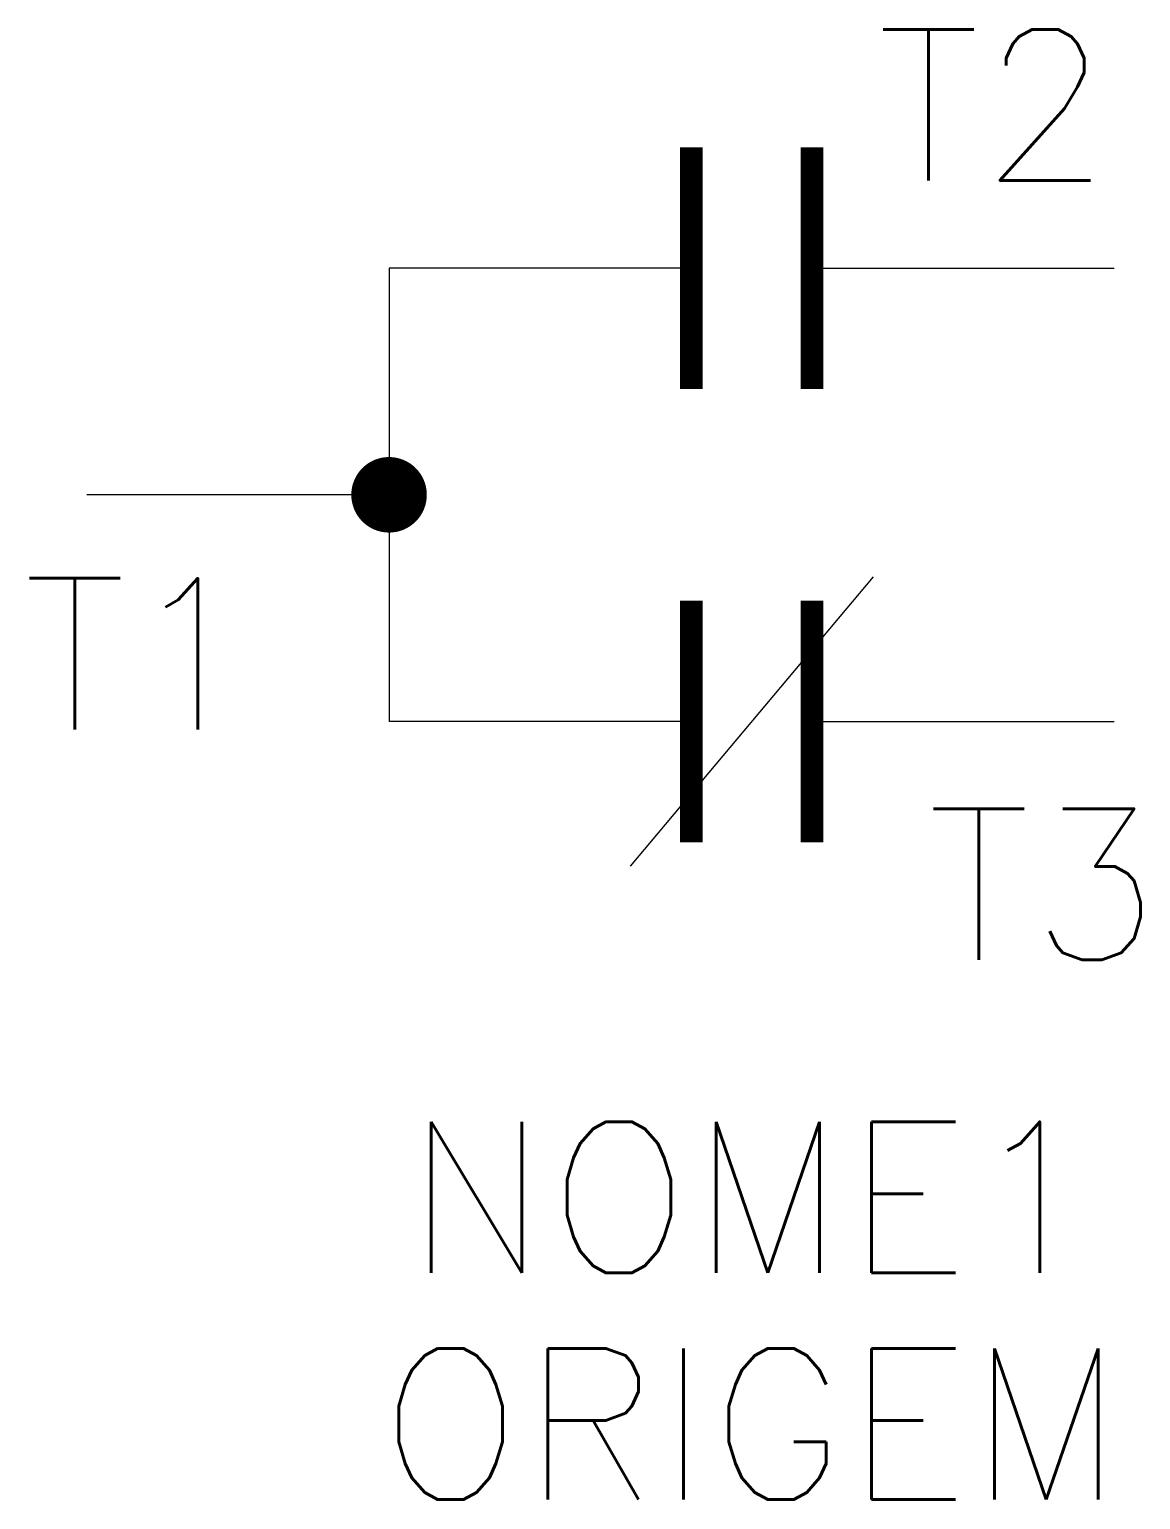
# Model space of a CAD drawing. Extents: x 195.2 to 209.9, y 181.7 to 201.2.
import ezdxf
from ezdxf.enums import TextEntityAlignment as Align

# ---------------------------------------------------------------- set-up
doc = ezdxf.new("R2010")
doc.units = 0
doc.header["$MEASUREMENT"] = 0
doc.layers.get('0').update_dxf_attribs({"linetype": 'CONTINUOUS'})
doc.styles.add('ROMANS', font='romans')

# ---------------------------------------------------------------- blocks, each defined once
blk = doc.blocks.new('CON2')
at = {"const_width": 0.5}
blk.add_lwpolyline([(-0.25, 0, 1), (0.25, 0, 1)], format="xyb", close=True, dxfattribs=at)

msp = doc.modelspace()

# ---------------------------------------------------------------- linework, layer by layer
at = {"color": 0}
for p, q in [((200, 198), (200, 192)), ((200, 195), (196, 195))]:
    msp.add_line(p, q, dxfattribs=at)
for p, q in [((204, 198), (200, 198)), ((205.6, 198), (209.6, 198)), ((206.407, 193.915), (203.193, 190.085)), ((204, 192), (200, 192)), ((205.6, 192), (209.6, 192))]:
    msp.add_line(p, q)
at = {"color": 5, "const_width": 0.3}
for points in [[(204, 196.4), (204, 199.6)], [(205.6, 196.4), (205.6, 199.6)], [(204, 190.4), (204, 193.6)], [(205.6, 190.4), (205.6, 193.6)]]:
    msp.add_lwpolyline(points, dxfattribs=at)

# ---------------------------------------------------------------- block references
at = {"color": 0}
msp.add_blockref('CON2', (200, 195), dxfattribs=at)

# ---------------------------------------------------------------- texts
at = {"color": 7, "lineweight": -3, "style": 'ROMANS'}
for tag, p in [('T2', (206.457, 200.16)), ('T3', (207.12, 189.844))]:
    msp.add_attdef(tag, text='', height=2, dxfattribs=at).set_placement(p, align=Align.MIDDLE_LEFT)
msp.add_attdef('T1', text='', height=2, dxfattribs=at).set_placement((198.239, 192.895), align=Align.MIDDLE_RIGHT)
for tag, text, p in [('NOME1', '', (204.8, 185.702)), ('ORIGEM', 'ORIGEM', (204.8, 182.702))]:
    msp.add_attdef(tag, text=text, height=2, dxfattribs=at).set_placement(p, align=Align.MIDDLE_CENTER)

doc.saveas('drawing.dxf')
